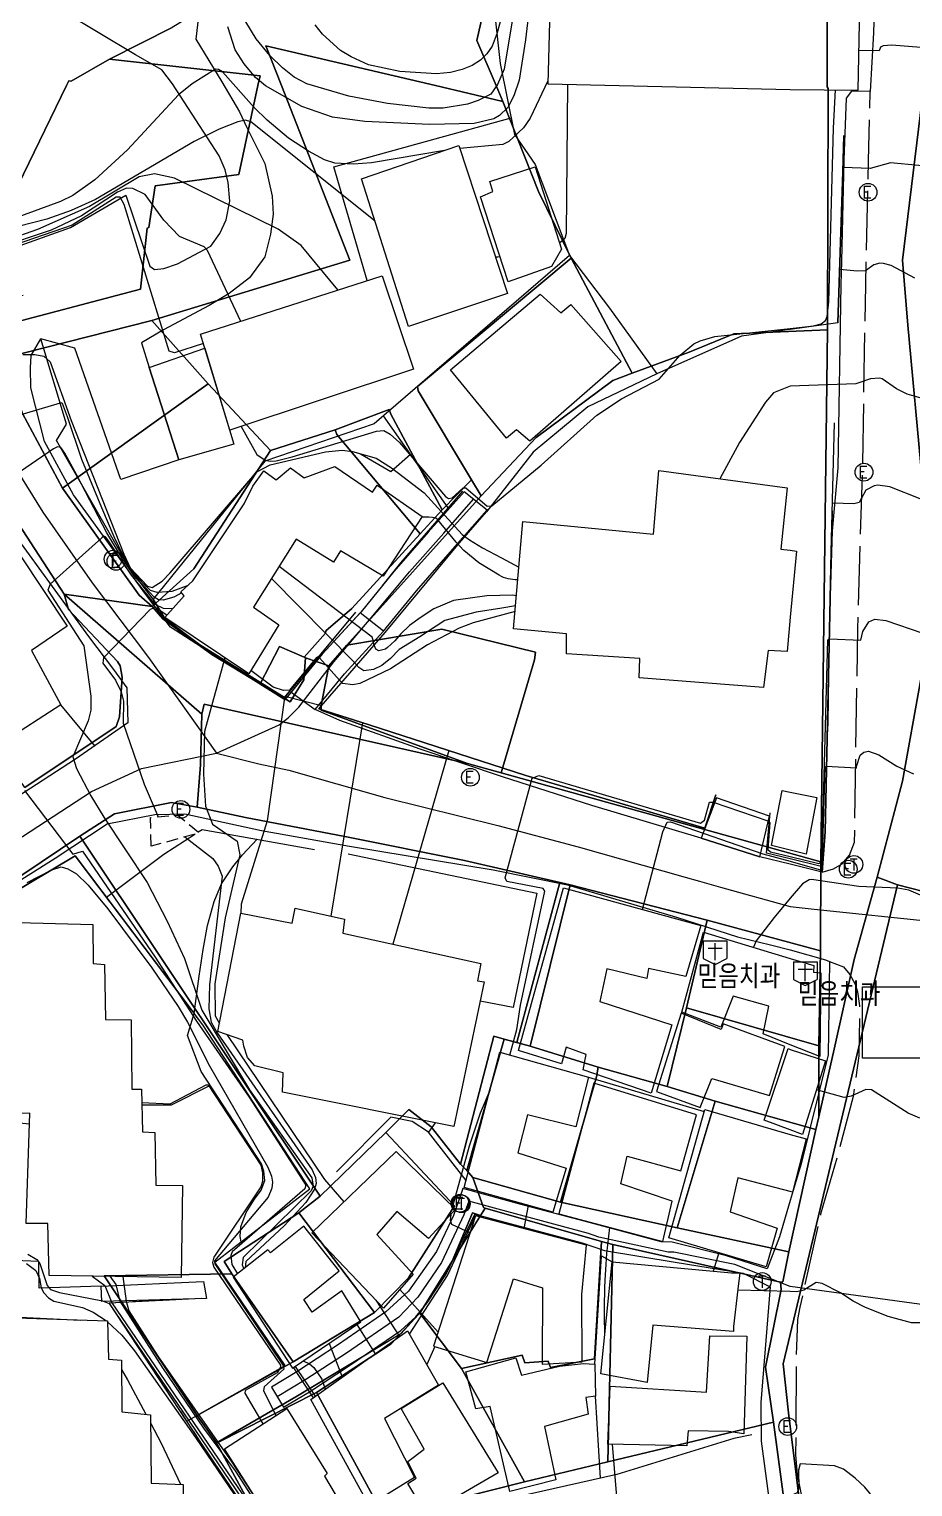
# Model space of a CAD drawing. Header units: feet. Extents: x 197796 to 199821, y 552499 to 555392.
# Drawn here: x 198610.8 to 198685.5, y 553787.4 to 553910.5 of the extents above; entities that cross this region are included whole.
import ezdxf

# ---------------------------------------------------------------- set-up
doc = ezdxf.new("R2010")
doc.units = ezdxf.units.FT
doc.header["$MEASUREMENT"] = 0
for name, pattern in [('ANYANG1', [11.5, 6, -1, 1, -1.5, 1, -1]), ('ANYANG11', [1.5, 1, -0.5]), ('ANYANG2', [6, 5, -1])]:
    doc.linetypes.add(name, pattern=pattern)
for name, color, linetype in [('AAA001', 7, 'CONTINUOUS'), ('AAA007', 7, 'ANYANG11'), ('AAA008', 7, 'CONTINUOUS'), ('AAB240', 7, 'CONTINUOUS'), ('AAC001', 7, 'CONTINUOUS'), ('AAC006', 7, 'ANYANG1'), ('AD002', 7, 'CONTINUOUS'), ('AD0022', 1, 'CONTINUOUS'), ('ADA085', 1, 'CONTINUOUS'), ('AE001', 1, 'ANYANG2'), ('AE130', 42, 'CONTINUOUS'), ('AE150', 7, 'CONTINUOUS'), ('AZ0202', 7, 'CONTINUOUS'), ('AZ0203', 7, 'CONTINUOUS'), ('AZ080', 1, 'CONTINUOUS'), ('AZ0801', 7, 'CONTINUOUS'), ('CAA001', 7, 'CONTINUOUS'), ('CAA002', 30, 'CONTINUOUS'), ('DD001', 3, 'CONTINUOUS'), ('wipco_지적', 20, 'CONTINUOUS'), ('ZC002', 7, 'CONTINUOUS')]:
    doc.layers.add(name, color=color, linetype=linetype)
doc.styles.add('GHS', font='ROMANS', dxfattribs={"bigfont": 'NGSW.shx'})
doc.styles.add('NGSW', font='ROMANS.shx', dxfattribs={"bigfont": 'NGSW.shx'})

# ---------------------------------------------------------------- blocks, each defined once
blk = doc.blocks.new('AAB240')
at = {"layer": 'AAB240'}
for points in [[(-1, 0.85), (1, 0.85)], [(-1, 0.85), (-1, -0.65)], [(-0.6, 0.23), (0.6, 0.23)], [(0, -0.78), (0, 0.65)], [(1, 0.85), (1, -0.65)], [(-1, -0.65), (0, -1.15), (1, -0.65)]]:
    blk.add_lwpolyline(points, dxfattribs=at)
blk = doc.blocks.new('AZ0202')
at = {"layer": 'AZ0202'}
blk.add_circle((0, 0), 0.75, dxfattribs=at)
at = {"layer": 'AZ0202', "style": 'GHS'}
blk.add_text('E', height=1, dxfattribs=at).set_placement((-0.5, -0.48))
blk = doc.blocks.new('AZ0203')
at = {"layer": 'AZ0203'}
blk.add_circle((0, 0), 0.75, dxfattribs=at)
at = {"layer": 'AZ0203', "style": 'GHS'}
blk.add_text('T', height=1, dxfattribs=at).set_placement((-0.36, -0.52))

msp = doc.modelspace()

# ---------------------------------------------------------------- linework, layer by layer
at = {"layer": 'AAA001', "color": 255, "flags": 128}
for points in [[(198642.87, 553885.41), (198638.9, 553897.9), (198647.11, 553900.71), (198651.23, 553888.19)], [(198651.28, 553889.2), (198648.93, 553896.37), (198649.98, 553896.81), (198649.74, 553897.66), (198653.57, 553898.9), (198655.78, 553891.96), (198654.93, 553890.49)], [(198625.31, 553884.76), (198640.64, 553889.7), (198643.28, 553881.82), (198627.78, 553876.66)], [(198653.98, 553888.15), (198655.72, 553886.56), (198656.56, 553887.28), (198660.82, 553882.45), (198653.11, 553875.73), (198651.98, 553876.7), (198651.14, 553875.99), (198646.4, 553881.75)], [(198623.46, 553874.15), (198620.96, 553881.94), (198625.66, 553883.59), (198628.1, 553875.47)], [(198622.27, 553860.83), (198623.93, 553862.66), (198623.63, 553863.01), (198624.66, 553863.94), (198628.98, 553870.45), (198629.72, 553871.93), (198630.64, 553873.22), (198631.7, 553872.45), (198632.91, 553873.49), (198634.06, 553872.62), (198636.65, 553873.59), (198639.83, 553871.41), (198640.21, 553872), (198644.03, 553869.36), (198640.72, 553864.32), (198637.12, 553866.48), (198636.52, 553865.52), (198633.38, 553867.46), (198629.76, 553861.7), (198631.91, 553860.22), (198629.38, 553856.09)], [(198608.62, 553850.3), (198602.44, 553859.53), (198605.5, 553862.01), (198603.2, 553865.73), (198608.01, 553869.14), (198614.03, 553860.11), (198611.03, 553858.05), (198613.51, 553853.45)], [(198652.15, 553824.27), (198655.94, 553838), (198667.56, 553834.83), (198666.29, 553830.51), (198663.13, 553831.18), (198662.98, 553830.35), (198659.61, 553831.16), (198659.01, 553828.4), (198665.11, 553826.44), (198663.37, 553820.67), (198657.61, 553822.62), (198657.88, 553823.94), (198656.18, 553824.55), (198655.79, 553823.15)], [(198646.69, 553817.84), (198632.23, 553820.75), (198632.29, 553822.39), (198629.89, 553822.98), (198629.26, 553823.67), (198628.96, 553824.63), (198628.87, 553825.15), (198626.77, 553825.87), (198628.71, 553835.86), (198633.05, 553835.03), (198633.28, 553836.28), (198637.46, 553835.36), (198637.32, 553834.17), (198648.98, 553831.61), (198648.69, 553830.16), (198649.25, 553830.06)], [(198612.52, 553805.27), (198612.4, 553809.66), (198610.57, 553809.64), (198610.89, 553818.96), (198608.22, 553818.95), (198608.18, 553823.76), (198606.53, 553823.72), (198606.71, 553835.17), (198616.19, 553834.92), (198616.22, 553831.61), (198617.19, 553831.53), (198617.27, 553826.89), (198619.45, 553826.84), (198619.49, 553821.01), (198620.32, 553820.99), (198620.4, 553817.39), (198621.43, 553817.33), (198621.51, 553812.88), (198623.77, 553812.87), (198623.66, 553805.1)], [(198667.5, 553819.45), (198668.49, 553821.89), (198673.34, 553820.46), (198674.65, 553824.59), (198669.43, 553826.53), (198669.26, 553826.04), (198665.88, 553827.41), (198663.8, 553820.79)], [(198655.06, 553810.61), (198647.56, 553812.68), (198650.58, 553824.11), (198658.07, 553822.02), (198657, 553817.81), (198652.91, 553818.82), (198652.11, 553815.62), (198656.17, 553814.32)], [(198664.35, 553808.13), (198665.12, 553811.54), (198660.79, 553812.99), (198661.34, 553815.33), (198665.87, 553814.1), (198667.19, 553818.84), (198658.52, 553821.51), (198655.55, 553810.46)], [(198644.56, 553808.39), (198641.89, 553810.66), (198640.19, 553808.71), (198643.25, 553805.36), (198640.74, 553802.51), (198634.7, 553808.85), (198641.81, 553815.74), (198646.84, 553810.86)], [(198649.49, 553797.9), (198651.72, 553804.99), (198654.19, 553804.22), (198654.14, 553797.78), (198657.54, 553797.97), (198657.49, 553803.66), (198657.91, 553807.82), (198648.53, 553810.29), (198644.98, 553799.29)], [(198638.85, 553801.36), (198637.24, 553803.97), (198634.72, 553802.16), (198634.01, 553803.23), (198637, 553805.65), (198634.01, 553809.43), (198631.22, 553807.18), (198630.98, 553807.44), (198628.06, 553805.11), (198633.06, 553797.42)], [(198659.11, 553796.96), (198660.05, 553806.42), (198670.15, 553805.49), (198670.86, 553805.49), (198670.67, 553804.11), (198670.3, 553800.96), (198670.31, 553800.52), (198663.5, 553801.07), (198663.03, 553796.22)], [(198642.79, 553800.6), (198645.39, 553796), (198640.85, 553793.19), (198643.37, 553788.2), (198639.55, 553785.83), (198634.61, 553794.8)], [(198671.19, 553791.9), (198669.88, 553792.08), (198666.47, 553792.13), (198666.37, 553790.87), (198659.71, 553791.01), (198659.89, 553795.92), (198668.04, 553795.4), (198668.32, 553800.17), (198671.45, 553800.13)], [(198647.71, 553797.13), (198651.93, 553798.3), (198652.4, 553796.85), (198655.62, 553797.59), (198657.65, 553797.82), (198658.61, 553797.77), (198658.65, 553795.08), (198657.84, 553794.96), (198658.04, 553793.56), (198654.35, 553792.5), (198655.32, 553787.99), (198651.43, 553787.03), (198649.76, 553794.19), (198648.54, 553794.01)], [(198650.44, 553788.6), (198644.39, 553785.07), (198642.8, 553787.69), (198643.52, 553788.15), (198642.8, 553789.55), (198644.18, 553790.59), (198642.24, 553794.02), (198645.77, 553796.2)], [(198632.59, 553794.03), (198636, 553788.55), (198635.76, 553788.3), (198636.68, 553786.8), (198631.65, 553783.77), (198627.32, 553790.63)]]:
    msp.add_lwpolyline(points, close=True, dxfattribs=at)
for points in [[(198675.11, 553860.87), (198674.84, 553857.97), (198673.24, 553858.05), (198672.85, 553854.93), (198662.35, 553855.75), (198662.39, 553857.37), (198656.21, 553857.78), (198656.2, 553859.46), (198651.73, 553859.87), (198652.51, 553868.95), (198663.56, 553867.88), (198664.01, 553873.25), (198674.83, 553871.8), (198674.3, 553866.62), (198675.11, 553866.52)], [(198675.11, 553866.52), (198675.63, 553866.45), (198675.11, 553860.87)], [(198675.1, 553841.18), (198673.52, 553841.57), (198674.42, 553846.21), (198675.11, 553846.07)], [(198675.11, 553846.07), (198677.34, 553845.62), (198676.46, 553840.85), (198675.1, 553841.18)], [(198675.1, 553817.56), (198672.91, 553818.38), (198674.93, 553824.42), (198675.1, 553824.36)], [(198675.1, 553824.36), (198678.08, 553823.39), (198676.15, 553817.16), (198675.1, 553817.56)], [(198675.1, 553812.35), (198670.68, 553813.52), (198670.03, 553810.64), (198674.01, 553809.25), (198673.07, 553806), (198664.85, 553808.43), (198667.88, 553819.28), (198675.1, 553817.18)], [(198675.1, 553817.18), (198676.45, 553816.79), (198675.29, 553812.3), (198675.1, 553812.35)], [(198608.01, 553801.75), (198617.45, 553801.42), (198617.52, 553798.18), (198618.61, 553798.1), (198618.64, 553793.74), (198621.08, 553793.5), (198621.13, 553787.72), (198623.83, 553787.62), (198623.88, 553784.18)]]:
    msp.add_lwpolyline(points, dxfattribs=at)
at = {"layer": 'AAA007', "color": 255, "flags": 128}
msp.add_lwpolyline([(198621.12, 553841.51), (198621.08, 553843.95), (198623.39, 553844.13), (198625.21, 553842.64)], close=True, dxfattribs=at)
at = {"layer": 'AAA008', "color": 255, "flags": 128}
for points in [[(198675.12, 553925.51), (198665.33, 553925.77), (198665.28, 553929.88), (198655.28, 553930.07), (198654.63, 553905.9), (198675.11, 553905.42)], [(198675.11, 553905.42), (198680.83, 553905.38), (198681.22, 553925.29), (198675.12, 553925.51)], [(198675.1, 553824.75), (198672.81, 553825.67), (198673.3, 553828.01), (198670.29, 553828.86), (198669.24, 553826.24), (198665.95, 553827.49), (198667.78, 553834.27), (198675.1, 553832.04)], [(198675.1, 553832.04), (198677.1, 553831.43), (198677.07, 553830.89), (198677.7, 553830.81), (198677.61, 553823.76), (198675.1, 553824.75)]]:
    msp.add_lwpolyline(points, dxfattribs=at)
at = {"layer": 'AAC001', "color": 255, "flags": 128}
for points in [[(198653.77, 553933.46), (198652.82, 553924.61), (198650.16, 553911.7), (198650.6, 553907.64), (198651.82, 553901.64), (198653.56, 553899.1), (198656.45, 553891.4), (198639.96, 553877.19), (198630.73, 553874.04), (198621.31, 553862.38), (198619.33, 553864.95), (198618.25, 553866.82), (198613.13, 553875.79), (198613.98, 553877.16), (198611.81, 553884.38)], [(198679.63, 553901.55), (198679.55, 553898.52), (198679.12, 553885.71), (198675.11, 553885.17)], [(198656.45, 553891.4), (198659.83, 553886.97), (198663.84, 553881.42), (198658.02, 553878.62), (198653.38, 553874.81), (198649.46, 553869.77)], [(198675.11, 553885.17), (198671, 553884.61), (198663.84, 553881.42)], [(198646.21, 553870.09), (198640.75, 553877.88)], [(198647.43, 553871.51), (198642.19, 553865.46), (198640.6, 553863.47)], [(198668.83, 553845.85), (198667.89, 553843.05), (198652.78, 553847.5), (198639.55, 553851.76), (198635.3, 553853.13), (198640.89, 553859.57), (198647.16, 553867.13), (198649.46, 553869.77)], [(198678.65, 553869.84), (198678.56, 553866.38), (198678.05, 553842.72), (198677.82, 553839.78), (198675.1, 553840.44)], [(198638.39, 553861.29), (198632.38, 553854.07), (198625.25, 553858.53), (198622.27, 553860.76), (198621.31, 553862.38)], [(198675.1, 553840.44), (198673.09, 553840.94), (198673.41, 553844.34)], [(198617.36, 553837.21), (198622.2, 553840.85), (198624.81, 553842.53)], [(198625.11, 553842.72), (198625.43, 553842.93), (198634.92, 553841.25)], [(198602.54, 553833.24), (198606.86, 553836.03), (198614.72, 553840.71), (198624.77, 553827.4)], [(198637.78, 553840.87), (198653.7, 553837.54), (198651.69, 553827.9), (198648.91, 553828.43)], [(198632.46, 553797.66), (198626.51, 553806.38), (198634.54, 553812.59), (198625.5, 553826.43), (198624.76, 553827.38)], [(198658.07, 553822.02), (198667.83, 553819.12)], [(198645.12, 553818.15), (198644.55, 553817.38), (198643.16, 553818.26), (198641.37, 553818.62), (198636.79, 553814.01)], [(198647.72, 553813.27), (198644.55, 553817.38)], [(198616.92, 553804.36), (198611.67, 553804.2), (198611.63, 553806.45), (198606.87, 553806.63), (198606.96, 553810.63)], [(198642.96, 553800.3), (198646.17, 553805.26), (198648.53, 553810.29)], [(198658.61, 553797.77), (198659.17, 553806.91), (198660.05, 553806.42)], [(198659.08, 553788.15), (198658.65, 553795.08)], [(198671.85, 553791.8), (198670.34, 553791.5), (198660.45, 553788.46), (198653.09, 553786.8), (198646.13, 553785.1), (198640.64, 553783.6), (198637.97, 553782.8), (198632.32, 553780.74)]]:
    msp.add_lwpolyline(points, dxfattribs=at)
at = {"layer": 'AAC006', "color": 255, "flags": 128}
msp.add_lwpolyline([(198588.09, 553766.01), (198592.12, 553753.2), (198596.34, 553738.53), (198619.48, 553746.25), (198626.09, 553741.61), (198637.78, 553736.37), (198637.73, 553744.93), (198636.42, 553756.23), (198632.78, 553780.07), (198625.28, 553791.24), (198617.58, 553802.96), (198625.37, 553803.35)], dxfattribs=at)
at = {"layer": 'AD002', "color": 255, "flags": 128}
for points in [[(198610.31, 553888.03), (198606.43, 553887.08), (198602.7, 553886.34), (198599.56, 553885.16), (198599.81, 553882.38), (198606.59, 553877.5), (198609.73, 553873.37), (198611.97, 553869.72), (198616.15, 553863.77), (198620.91, 553857.46), (198626.65, 553849.38)], [(198626.65, 553849.38), (198631.95, 553851.78), (198632.71, 553852.35), (198633.61, 553853.26), (198636.56, 553857.09), (198639.72, 553860.82), (198642.96, 553864.68), (198645.84, 553867.96), (198648.35, 553870.83)], [(198593.99, 553833.18), (198604.04, 553838.38), (198606.51, 553839.97), (198608.96, 553841.5), (198616.08, 553846.14), (198620.3, 553848.07), (198626.65, 553849.38), (198630.23, 553848.48), (198632.77, 553847.93), (198640.86, 553845.63), (198650.42, 553843.26), (198657.2, 553841.46), (198666.23, 553838.91), (198667.44, 553838.58), (198669.22, 553838.05), (198675.1, 553836.42)], [(198675.1, 553836.42), (198677.13, 553836.21), (198687.41, 553835.14)], [(198675.1, 553804.34), (198670.43, 553806.2), (198665.26, 553807.22), (198664.79, 553807.24), (198658.94, 553808.51), (198658.06, 553808.82), (198650.43, 553810.85), (198647.96, 553811.53), (198647.55, 553810.39), (198645.65, 553806.37), (198643.66, 553803.44), (198642.05, 553801.75), (198637.63, 553798.7), (198634.2, 553796.48), (198631.78, 553795.02)], [(198686.8, 553802.74), (198675.1, 553804.34)]]:
    msp.add_lwpolyline(points, dxfattribs=at)
at = {"layer": 'AD0022', "color": 255, "flags": 128}
for points in [[(198682.4, 553918.74), (198682.13, 553910.23), (198681.86, 553905.26), (198680.28, 553905.29), (198679.82, 553904.69), (198679.62, 553899.49), (198679.42, 553890.93), (198679.38, 553888.96), (198679.12, 553873.48), (198678.65, 553868.15), (198678.4, 553859.9), (198678.28, 553851.94), (198678.22, 553850.91), (198678.05, 553842.72), (198677.79, 553839.34), (198675.1, 553839.99)], [(198675.1, 553839.99), (198672.54, 553840.62), (198667.57, 553842.21), (198658.35, 553844.95), (198650.81, 553847.37), (198643.85, 553849.72), (198637.06, 553852.15), (198634.97, 553853.07), (198637.45, 553856.09), (198640.75, 553859.69), (198643.53, 553863.1), (198646.4, 553866.39), (198649.52, 553869.89), (198647.57, 553871.46), (198644.53, 553868.04), (198641.62, 553864.71), (198638.86, 553861.32), (198635.56, 553857.73), (198632.41, 553853.89), (198627.13, 553857.2), (198622.75, 553860.03), (198620.68, 553862.79), (198614.57, 553871.21), (198612.12, 553875.7), (198610.97, 553880.24), (198610.94, 553881.93), (198611, 553882.96), (198611.81, 553884.38)], [(198609.71, 553867.69), (198615.85, 553859.23), (198617.95, 553856.43), (198619.08, 553854.9), (198619.16, 553851.95), (198614.74, 553848.86), (198604.9, 553842.51)], [(198608.11, 553837.44), (198613.02, 553840.5), (198617.42, 553843.42), (198621.45, 553844.19), (198623.96, 553844.26), (198630.45, 553842.84), (198637.88, 553841.53), (198650, 553839.51), (198656.28, 553838.26), (198665.51, 553835.52), (198670.64, 553833.87), (198673.45, 553833.19), (198675.1, 553832.76)], [(198675.1, 553832.76), (198678.09, 553831.92), (198678.41, 553831.79), (198678.31, 553823.91), (198677.57, 553820.94), (198676.02, 553814.68), (198675.1, 553811.59)], [(198675.1, 553811.59), (198674.19, 553808.53), (198673.15, 553805.83), (198669.72, 553806.93), (198665.13, 553808.07), (198664.19, 553808.09), (198658.24, 553809.71), (198652.39, 553811.26), (198647.45, 553812.62), (198646.65, 553810.34), (198645.22, 553807.29), (198642.87, 553803.93), (198640.96, 553802.19), (198636.86, 553799.37), (198633.43, 553797.13), (198631.28, 553795.84), (198632.31, 553794.13), (198634.49, 553795.43), (198637.97, 553797.71), (198642.21, 553800.62), (198643.47, 553801.76), (198644.45, 553802.95), (198646.08, 553805.44), (198648.46, 553810.44), (198657.53, 553808.02), (198659.42, 553807.38), (198665.38, 553806.38), (198671.14, 553805.46), (198673.41, 553804.3), (198672.63, 553794.54), (198672.66, 553791.27), (198673.87, 553782.24)]]:
    msp.add_lwpolyline(points, dxfattribs=at)
at = {"layer": 'ADA085', "color": 255, "flags": 128}
for points in [[(198625.12, 553911.63), (198624.89, 553909.69), (198627.09, 553906.08), (198628.59, 553903.55), (198629.22, 553902.21), (198630.73, 553899.19), (198631.35, 553896.41), (198631.42, 553894.91), (198631.22, 553893.22), (198630.72, 553891.31), (198629.44, 553889.52), (198627.71, 553888.2), (198626.04, 553887.19), (198622.17, 553885.13), (198620.31, 553884.04), (198620.96, 553881.94), (198623.46, 553874.15), (198618.56, 553872.5), (198614.68, 553883.59), (198611.81, 553884.38)], [(198619, 553896.51), (198621.03, 553890.51), (198621.4, 553890.24), (198622.21, 553890.32), (198623.34, 553890.72), (198626.18, 553892.19), (198626.92, 553893.27), (198627.47, 553894.41), (198627.76, 553896), (198627.62, 553897.58), (198627.39, 553898.65), (198626.87, 553899.84), (198622.92, 553905.92), (198622.04, 553907.1), (198619.81, 553908.36), (198613.77, 553911.97)], [(198616.36, 553849.99), (198613.51, 553853.45)]]:
    msp.add_lwpolyline(points, dxfattribs=at)
at = {"layer": 'AE001', "color": 255, "flags": 128}
for points in [[(198677.79, 553839.34), (198678.77, 553839.61), (198679.49, 553840.04), (198680.1, 553840.75), (198680.53, 553841.87), (198680.55, 553842.75), (198680.8, 553859.85), (198681.22, 553873.43), (198681.48, 553888.93), (198681.52, 553890.88), (198681.72, 553899.42), (198681.86, 553905.26)], [(198678.41, 553831.79), (198679.6, 553831.32), (198680.15, 553830.69), (198680.58, 553829.86), (198680.78, 553829.23), (198680.96, 553828.05), (198680.91, 553823.82), (198680.42, 553820.38), (198679.22, 553815.83), (198677.67, 553810.44), (198675.92, 553802.59), (198675.73, 553801.55), (198675.62, 553799.26), (198675.56, 553790.12), (198675.7, 553788.45), (198677.31, 553779.94), (198677.61, 553778.19), (198677.59, 553771.72), (198678.04, 553764.37), (198678.89, 553751.97), (198678.79, 553749.92), (198678.72, 553746.17), (198678.06, 553728.55), (198678.05, 553725.24), (198677.98, 553720.31), (198677.94, 553716.79), (198677.83, 553705.7), (198677.7, 553700.6), (198677.43, 553700.08), (198677.06, 553699.72), (198676.53, 553699.43), (198675.72, 553699.28)]]:
    msp.add_lwpolyline(points, dxfattribs=at)
at = {"layer": 'AE130', "color": 255, "flags": 128}
msp.add_lwpolyline([(198681.21, 553823.63), (198681.21, 553829.63), (198694.15, 553829.63), (198694.15, 553823.63), (198681.21, 553823.63)], dxfattribs=at)
at = {"layer": 'AE150', "color": 255, "flags": 128}
for points in [[(198640.75, 553859.69), (198638.77, 553861.22), (198635.56, 553857.73), (198632.94, 553854.52), (198634.97, 553853.07), (198637.45, 553856.09)], [(198625.54, 553804.74), (198625.81, 553803.32), (198616.96, 553803.05), (198616.92, 553804.36)]]:
    msp.add_lwpolyline(points, close=True, dxfattribs=at)
msp.add_lwpolyline([(198667.57, 553842.21), (198672.54, 553840.62), (198673.36, 553844.07), (198668.87, 553845.61), (198667.57, 553842.21)], dxfattribs=at)
at = {"layer": 'AZ080', "color": 255, "flags": 128}
for points in [[(198551.97, 553897.79), (198557.81, 553896.87), (198565.82, 553895.67), (198572.73, 553893.84), (198581.29, 553891.46), (198591.03, 553889.98), (198601.59, 553890.03), (198609.27, 553891.98), (198614.32, 553893.78), (198619, 553896.51)], [(198635.3, 553853.13), (198640.89, 553859.57), (198647.16, 553867.13), (198649.46, 553869.77)], [(198621.31, 553862.38), (198622.27, 553860.76), (198625.25, 553858.53), (198632.38, 553854.07), (198635.25, 553857.53)], [(198635.3, 553853.13), (198639.55, 553851.76), (198652.78, 553847.5), (198667.89, 553843.05), (198668.83, 553845.85)], [(198624.15, 553792.96), (198632.46, 553797.66), (198626.51, 553806.38), (198634.54, 553812.59), (198625.5, 553826.43), (198614.72, 553840.71), (198606.86, 553836.03), (198602.54, 553833.24)], [(198588.09, 553766.01), (198592.12, 553753.2), (198596.34, 553738.53), (198619.48, 553746.25), (198626.09, 553741.61), (198637.78, 553736.37), (198637.73, 553744.93), (198636.42, 553756.23), (198632.78, 553780.07), (198625.28, 553791.24), (198617.58, 553802.96), (198625.37, 553803.35)]]:
    msp.add_lwpolyline(points, dxfattribs=at)
at = {"layer": 'AZ0801', "color": 255, "flags": 128}
for points in [[(198679.12, 553885.71), (198679.55, 553898.52), (198679.63, 553901.55)], [(198677.82, 553839.78), (198678.05, 553842.72), (198678.56, 553866.38), (198678.85, 553877.29)], [(198638.8, 553874.67), (198641.36, 553873.17), (198643.03, 553874.62)], [(198624.77, 553827.4), (198625.19, 553830.53), (198625.51, 553832.79), (198625.9, 553834.83), (198626.46, 553836.85), (198627.08, 553838.34), (198628.04, 553839.79), (198628.84, 553840.78), (198630.07, 553842.11)], [(198628.74, 553808.11), (198628.65, 553808.55), (198628.7, 553809.36), (198629.16, 553810.57), (198629.87, 553811.71), (198630.43, 553812.48), (198630.74, 553813.27), (198630.64, 553814.08), (198630.45, 553814.7), (198625.34, 553822.49), (198624.21, 553825.53), (198624.77, 553827.4)], [(198626.11, 553821.32), (198622.83, 553819.66), (198620.35, 553819.65)]]:
    msp.add_lwpolyline(points, dxfattribs=at)
at = {"layer": 'CAA001', "color": 255, "flags": 128}
for points, elevation in [([(198653.15, 553912.99), (198652.75, 553909.62), (198652.2, 553906.21), (198651.77, 553904.89), (198651.25, 553903.9), (198650.56, 553903.24), (198650.08, 553902.96), (198648.4, 553902.57), (198644.65, 553902.47), (198639.17, 553902.72), (198636.45, 553903.1), (198633.85, 553904), (198630.79, 553905.75), (198629.95, 553906.45), (198628.97, 553907.61), (198628.22, 553908.77), (198627.61, 553910.73)], 70), ([(198702.33, 553900.61), (198702.31, 553908.28), (198701.77, 553908.84), (198700.66, 553908.95), (198694.87, 553909.02), (198689.28, 553908.73), (198683.67, 553909.18), (198682.94, 553909.12), (198682.73, 553909.01), (198682.61, 553908.71), (198680.9, 553908.73)], 60), ([(198675.11, 553885.25), (198677.08, 553885.46), (198677.71, 553885.65), (198678.08, 553885.91), (198678.22, 553886.26), (198678.36, 553887.5), (198678.77, 553902.16), (198678.92, 553905.39)], 65), ([(198625.55, 553883.97), (198623.09, 553883.2), (198622.64, 553883.34), (198618.86, 553895.72), (198618.51, 553896.34), (198618.17, 553896.34), (198614.45, 553893.97), (198609.63, 553892.32), (198603.33, 553890.7), (198601.65, 553890.44), (198595.84, 553890.52), (198588.08, 553890.24), (198587.81, 553889.94), (198589.67, 553868.91)], 65), ([(198628.72, 553876.97), (198630.05, 553874.61), (198630.76, 553874.12), (198631.18, 553874.05), (198631.7, 553874.07), (198633.05, 553874.41), (198640.17, 553876.56), (198640.78, 553876.64), (198641.31, 553876.32), (198642.1, 553875.63), (198645.98, 553871.05), (198646.25, 553870.89), (198646.54, 553870.95), (198647.49, 553871.78), (198647.7, 553871.8), (198649.52, 553870.24), (198649.9, 553870.27), (198654.06, 553873.69), (198658.78, 553877.93), (198660.84, 553879.31), (198664.04, 553880.96), (198665.82, 553882.98), (198666.97, 553883.94), (198667.5, 553884.2), (198668.73, 553884.56), (198675.11, 553885.25)], 65), ([(198622.45, 553861.03), (198621.47, 553861.67), (198621.05, 553861.52), (198617.09, 553857.42), (198617.05, 553856.99), (198618.13, 553855.53), (198618.6, 553854.56), (198618.8, 553853.78), (198618.76, 553851.92), (198620.55, 553846.76), (198621.71, 553844)], 60), ([(198651.86, 553861.34), (198648.32, 553860.39), (198647.13, 553859.93), (198644.48, 553858.52), (198641.33, 553856.49), (198638.74, 553855.25), (198638.16, 553855.16), (198637.3, 553855.25), (198635.35, 553857.44), (198635.08, 553857.46), (198632.8, 553854.69), (198632.31, 553854.67), (198631.43, 553854.94), (198629.54, 553856.36)], 60), ([(198675.1, 553840.64), (198677.52, 553840.06), (198677.77, 553840.19), (198678.29, 553858.95), (198678.45, 553859.03), (198681.07, 553858.91), (198681.24, 553859.66), (198681.73, 553860.46), (198682.25, 553860.7), (198683.19, 553860.58), (198686.29, 553859.51)], 55), ([(198651.41, 553823.88), (198652.02, 553826.05), (198652.31, 553828.09), (198654.39, 553837.73), (198654.23, 553837.94), (198651.18, 553838.53), (198651.02, 553838.86), (198653.32, 553847.27), (198653.86, 553847.48), (198667.53, 553843.46), (198667.85, 553843.73), (198668.28, 553845.23), (198668.6, 553845.23), (198673.22, 553843.66), (198673.38, 553843.52), (198673.22, 553841.23), (198673.44, 553841.04), (198675.1, 553840.64)], 55), ([(198623.98, 553842.3), (198626.33, 553840.47), (198626.8, 553839.84), (198627.12, 553838.98), (198626.06, 553829.8), (198626, 553827.79), (198626.2, 553826.67), (198626.71, 553825.75), (198634.72, 553814.19), (198635.02, 553813.53), (198635.07, 553813.02), (198634.93, 553812.56), (198634.19, 553811.42), (198632.36, 553809.45), (198629.13, 553806.45), (198629.07, 553805.92)], 60), ([(198649.73, 553820.89), (198648.91, 553818.98), (198647.99, 553816.18), (198646.59, 553811.1)], 55), ([(198646.43, 553810.42), (198646.38, 553809.92), (198646.49, 553809.59), (198648.07, 553808.87)], 55), ([(198618.74, 553805.18), (198619.03, 553803.1), (198619.23, 553802.27), (198621.68, 553798.45), (198627.94, 553789.48), (198630.43, 553785.7)], 65), ([(198607.2, 553801.88), (198615.12, 553801.5)], 70), ([(198645.09, 553799.26), (198644.4, 553797.75)], 55), ([(198633.97, 553798.04), (198634.5, 553797.79), (198634.86, 553797.48), (198635.53, 553796.5), (198635.83, 553795.67)], 60), ([(198618.62, 553797.31), (198619.12, 553796.44), (198620.67, 553793.54)], 70), ([(198621.09, 553792.76), (198621.97, 553791.11), (198623.6, 553787.63)], 70), ([(198686.09, 553781.26), (198684.92, 553782.41), (198682.97, 553785.48), (198681.39, 553787.37), (198680.6, 553788.14), (198679.61, 553788.9), (198678.83, 553789.17), (198675.95, 553789.35), (198675.79, 553788.82), (198675.83, 553787.29), (198675.68, 553786.91), (198675.19, 553786.68), (198675.1, 553786.66)], 50)]:
    msp.add_lwpolyline(points, dxfattribs=dict(at, elevation=elevation))
at = {"layer": 'CAA002', "color": 255, "flags": 128}
for points, elevation in [([(198654.94, 553931.32), (198650.94, 553907.14), (198650.39, 553905.85), (198649.82, 553905.03), (198648.75, 553904.51), (198647.85, 553904.2), (198645.8, 553903.85), (198644.57, 553903.85), (198641.09, 553904.26), (198637.81, 553904.87), (198634.29, 553905.92), (198633.22, 553906.47), (198632.22, 553907.25), (198631.16, 553908.29), (198630, 553909.72), (198629.12, 553911.16)], 71), ([(198650.93, 553912.42), (198650.35, 553910.22), (198649.92, 553909.09), (198649.49, 553908.44), (198648.95, 553907.92), (198648.24, 553907.47), (198647.39, 553907.12), (198646.4, 553906.88), (198645.22, 553906.76), (198642.13, 553906.95), (198639.48, 553907.51), (198638.02, 553908.18), (198637.12, 553908.73), (198635.59, 553910.11), (198634.98, 553910.89)], 72), ([(198645.9, 553900.29), (198639.73, 553899.25), (198638.21, 553899.13), (198636.64, 553899.21), (198635.77, 553899.48), (198634.41, 553900.21), (198632.74, 553901.31), (198630.94, 553902.83), (198629.84, 553903.91), (198627.14, 553906.93), (198626.83, 553907.13), (198626.57, 553907.14), (198624.58, 553905.9), (198623.45, 553904.99), (198619.13, 553900.33), (198616.38, 553897.81), (198614.51, 553896.48), (198613.47, 553895.98), (198609.56, 553894.53)], 69), ([(198654.64, 553906.15), (198653.14, 553903.01), (198652.57, 553902.2), (198651.34, 553901.04), (198650.83, 553900.8), (198647.2, 553900.45)], 69), ([(198656.29, 553905.86), (198656.17, 553893.28), (198656.06, 553892.86), (198655.62, 553892.45)], 68), ([(198640.05, 553894.3), (198629.55, 553902.69), (198629.1, 553902.85), (198628.46, 553902.71), (198626.87, 553902.07), (198624.76, 553901.03), (198616.42, 553896.13), (198614.36, 553895.21), (198612.31, 553894.48), (198606.35, 553892.97)], 68), ([(198636.9, 553888.5), (198633.79, 553892.25), (198631.86, 553893.63), (198623.09, 553897.93), (198621.4, 553898.3), (198620.13, 553898.06), (198615.93, 553895.55), (198611.52, 553893.6), (198608.96, 553892.7)], 67), ([(198628.71, 553885.85), (198625.88, 553891.84), (198625.6, 553892.15), (198623.51, 553893.01), (198622.21, 553894.4), (198620.61, 553896.55), (198619.58, 553897.07), (198619.06, 553897.1), (198618.3, 553896.76), (198615.24, 553894.76), (198612.67, 553893.54), (198608.13, 553892.04)], 66), ([(198650.6, 553891.29), (198650.4, 553891.26), (198650.22, 553891.27)], 68), ([(198610.28, 553883.06), (198611.31, 553883.06), (198612.06, 553882.91), (198612.61, 553882.43), (198614.38, 553877.47), (198618.83, 553866.18), (198619.36, 553865.04), (198620.82, 553863.49), (198621.2, 553863.36), (198622.07, 553863.9), (198622.73, 553864.61), (198630.06, 553873.15), (198631.17, 553873.74), (198635.86, 553874.82), (198637.25, 553874.96), (198638.13, 553874.86), (198640.12, 553874.3), (198641.43, 553873.49), (198644.19, 553871.36), (198647.4, 553867.84), (198648.02, 553867.39), (198649.1, 553866.72), (198650.72, 553865.88), (198652.18, 553865.1)], 64), ([(198675.11, 553880.38), (198673.69, 553879.81), (198673.01, 553879.01), (198670.81, 553875.63), (198669.15, 553872.56)], 57), ([(198651.97, 553862.66), (198651.67, 553862.71), (198649.47, 553862.66), (198646.67, 553862.28), (198645.01, 553861.57), (198643.84, 553860.81), (198642.95, 553860.17), (198642.21, 553859.45), (198641.7, 553858.87), (198641.1, 553858.29), (198640.93, 553858.15), (198640.36, 553858.02), (198640.1, 553858.17), (198639.93, 553858.58), (198639.87, 553858.92), (198639.79, 553859.17), (198631.93, 553865.15)], 62), ([(198651.9, 553861.82), (198650.75, 553861.62), (198648.58, 553861.3), (198645.92, 553860.58), (198643.81, 553859.19), (198642.07, 553858.12), (198641.34, 553857.37), (198640.6, 553856.79), (198639.92, 553856.44), (198639.08, 553856.34), (198638.68, 553856.62), (198638.25, 553857.1), (198631.29, 553864.14)], 61), ([(198627.35, 553857.44), (198625.63, 553851.2), (198625.54, 553847.61), (198625.72, 553844.9), (198626.31, 553843.37), (198628.4, 553841.95), (198628.61, 553840.8), (198627.37, 553835.48), (198626.51, 553829.9), (198626.54, 553827.19), (198626.9, 553826.54)], 59), ([(198635.51, 553853.37), (198632.52, 553854.13), (198632.39, 553854.06), (198630.94, 553843.66), (198628.73, 553836.63), (198628.71, 553835.86)], 58), ([(198638.99, 553851.94), (198636.29, 553835.62)], 57), ([(198646.26, 553849.6), (198641.55, 553833.24)], 56), ([(198675.1, 553840.25), (198677.73, 553839.5), (198677.77, 553839.53), (198677.8, 553839.78), (198678.06, 553848.22), (198678.15, 553848.29), (198680.69, 553848.14), (198680.7, 553848.25), (198681.02, 553849.22), (198681.31, 553849.46), (198681.7, 553849.54), (198682.58, 553849.24), (198684.1, 553848.29), (198685.51, 553847.62)], 54), ([(198662.63, 553836.17), (198664.35, 553842.72), (198664.71, 553843.55), (198664.99, 553843.58), (198672.79, 553840.87), (198675.1, 553840.25)], 54), ([(198610.66, 553838.46), (198612.73, 553839.53), (198613.54, 553839.77), (198614.1, 553839.61), (198614.82, 553839.18), (198615.82, 553838.23), (198617.48, 553836.24), (198621.19, 553831.25), (198623.42, 553827.99), (198624.2, 553826.66), (198626.05, 553822.96), (198630.99, 553814.4), (198631.29, 553813.66), (198631.39, 553813.13), (198631.31, 553812.63), (198631.02, 553811.89), (198626.48, 553806.49), (198626.52, 553806.24), (198632.28, 553797.65), (198632.32, 553797.36), (198630.68, 553795.85), (198630.62, 553795.55), (198631.65, 553793.43)], 63), ([(198696.96, 553833.11), (198694.16, 553833.08), (198692.9, 553833.34), (198688.66, 553835.66), (198686.69, 553837.14), (198685.13, 553837.8), (198684.2, 553837.98), (198680.89, 553838.12), (198676.91, 553838.7), (198676.69, 553838.67), (198676.13, 553838.33), (198675.1, 553837.12)], 53), ([(198675.1, 553837.12), (198673.74, 553835.51), (198672.22, 553833.53), (198672.01, 553832.98)], 53), ([(198627.53, 553825.61), (198635.78, 553813.36), (198637.41, 553811.48)], 59), ([(198620.35, 553819.86), (198622.73, 553819.76), (198625.78, 553821.37), (198625.93, 553821.35), (198630.39, 553814.58), (198630.54, 553813.94), (198630.54, 553813.21), (198630.39, 553812.75), (198626.43, 553806.81), (198626.3, 553806.35), (198626.43, 553805.96), (198632.05, 553797.7), (198632.05, 553797.51), (198631.78, 553797.05), (198629.08, 553795.55), (198629.03, 553795.32), (198630.56, 553792.72)], 64), ([(198686.04, 553818.56), (198685.06, 553818.97), (198681.98, 553820.94), (198681.48, 553820.96), (198680.25, 553820.42), (198679.65, 553820.3), (198677.32, 553820.93)], 52), ([(198609.73, 553818.18), (198610.86, 553818.06)], 67), ([(198652.98, 553811.18), (198652.61, 553809.22)], 54), ([(198610.7, 553807.05), (198611.47, 553806.61), (198611.74, 553806.28), (198612.36, 553804.42), (198612.63, 553804.08), (198613.38, 553803.83), (198617.02, 553803.12), (198617.59, 553802.9), (198630.68, 553783.65)], 68), ([(198669.07, 553807.18), (198668.59, 553805.63)], 52), ([(198610.6, 553806.26), (198611.4, 553805.69), (198611.7, 553805.01), (198611.84, 553804.23), (198612.06, 553803.81), (198612.47, 553803.38), (198612.92, 553803.09), (198615.33, 553802.57), (198616.24, 553802.16), (198617.35, 553801.42)], 69), ([(198616.16, 553805.21), (198617.22, 553804.41), (198617.82, 553802.96), (198630.46, 553784.44)], 67), ([(198617.63, 553805.19), (198618.14, 553804.49), (198618.48, 553803.1), (198622.08, 553797.47), (198625.54, 553792.36), (198628.21, 553788.76), (198631.12, 553784.25), (198633.07, 553780.5), (198635.14, 553770.68), (198638.11, 553752.22), (198638.64, 553748.01), (198638.85, 553743.95), (198638.83, 553740.95), (198638.25, 553737.9), (198638.03, 553737.26), (198637.64, 553736.76), (198636.85, 553736.22), (198635.37, 553735.97), (198630.45, 553736.14), (198627.06, 553735.74)], 66), ([(198642.13, 553804.08), (198645.36, 553800.47)], 56), ([(198686.43, 553801.26), (198685.34, 553801.26), (198683.38, 553801.79), (198681.46, 553802.57), (198680.42, 553803.08), (198679.34, 553803.81), (198677.79, 553804.58), (198677.28, 553804.66), (198676.25, 553804.02), (198675.66, 553803.89), (198675.1, 553803.9)], 51), ([(198640.11, 553803.17), (198642.09, 553800.1)], 57), ([(198675.1, 553803.9), (198670.66, 553804.02)], 51), ([(198617.45, 553801.35), (198618.66, 553800.22), (198619.73, 553798.91), (198624.86, 553791.58), (198630.02, 553784.01), (198631.15, 553782.04), (198631.84, 553780.49), (198632.6, 553777.76), (198633.42, 553773.99), (198634.08, 553770.04), (198637.07, 553746), (198637.26, 553739.85), (198637.04, 553738.46), (198636.77, 553737.61), (198636.48, 553737.34), (198636.22, 553737.27), (198635.86, 553737.3), (198627.53, 553740.22), (198626.13, 553740.51), (198625.05, 553740.5), (198623.76, 553740.22), (198617.79, 553738.26), (198612.93, 553736.85)], 69), ([(198638.51, 553801.13), (198640.04, 553798.65)], 58), ([(198636.16, 553799.53), (198637.27, 553796.69)], 59), ([(198633.14, 553797.47), (198634.81, 553794.94)], 62), ([(198633.28, 553797.57), (198634.98, 553795.06)], 61), ([(198660.06, 553791), (198660.41, 553786.9), (198660.81, 553784.33), (198661.02, 553781.16), (198661.53, 553771.77), (198661.84, 553761.77)], 53)]:
    msp.add_lwpolyline(points, dxfattribs=dict(at, elevation=elevation))
at = {"layer": 'CAA002', "color": 255}
for points, elevation in [([(198702.07, 553892.33), (198701.94, 553896.02), (198701.98, 553898.25), (198701.55, 553898.51), (198697.1, 553898.34), (198691.9, 553898.59), (198689.17, 553898.45), (198688.04, 553898.51), (198685.96, 553899.01), (198683.58, 553899.24), (198681.86, 553898.76), (198679.56, 553898.83)], 59), ([(198685.63, 553889.51), (198683.62, 553890.57), (198682.98, 553890.74), (198682.68, 553890.77), (198682.15, 553890.61), (198681.46, 553890.13), (198680.78, 553890.08), (198679.27, 553890.23)], 58), ([(198687.14, 553879.07), (198684.99, 553879.7), (198684.09, 553880.16), (198682.87, 553881), (198682.64, 553881.05), (198681.87, 553881), (198680.64, 553880.58), (198675.11, 553880.38)], 57), ([(198624.17, 553863.5), (198622.87, 553863.04), (198621.63, 553862.96), (198621.08, 553863.13), (198620.47, 553863.67), (198619.86, 553864.35), (198619.46, 553864.83), (198619.27, 553865.1), (198618.76, 553866.08), (198618.01, 553867.64), (198616.95, 553870.11), (198615.28, 553874.19), (198614.07, 553877.79), (198613.65, 553878.91), (198613.52, 553878.97), (198613.45, 553878.95), (198609.84, 553877.87), (198607.16, 553876.72), (198604.82, 553875.45), (198602.17, 553873.85), (198591.72, 553866.37)], 63), ([(198623.72, 553862.91), (198623.03, 553862.56), (198622.14, 553862.3), (198621.74, 553862.34), (198621.38, 553862.54), (198620.65, 553863.33), (198619.83, 553864.17), (198618.72, 553865.8), (198617.39, 553868), (198614.86, 553872.85), (198613.83, 553874.72), (198613.51, 553875.19), (198613.23, 553875.24), (198612.89, 553875.07), (198607.72, 553871.56)], 62), ([(198686.09, 553870.87), (198683.51, 553871.88), (198682.51, 553872), (198682.19, 553871.95), (198681.5, 553871.59), (198680.92, 553870.56), (198680.47, 553870.44), (198678.67, 553870.49)], 56), ([(198622.95, 553861.58), (198622.18, 553861.59), (198621.47, 553861.94), (198619.48, 553864.42), (198617.47, 553867.4), (198617.28, 553867.66), (198617.13, 553867.7), (198616.95, 553867.57), (198612.59, 553863.65), (198612.39, 553863.14), (198615.43, 553858.45), (198616.03, 553854.2), (198616.04, 553853), (198615.8, 553852.1), (198614.5, 553849.06), (198614.81, 553848.09), (198616.04, 553845.76), (198617.13, 553843.98), (198620.8, 553838.46), (198622.47, 553835.19), (198623.94, 553832.03), (198625.42, 553827.66), (198629.44, 553820.93), (198634.69, 553813.5), (198634.8, 553812.81), (198634.63, 553812.41), (198628.89, 553806.77), (198628.82, 553806.17), (198628.95, 553805.82)], 61), ([(198610.43, 553846.22), (198614.5, 553840.86), (198615.32, 553841.1), (198621.46, 553832.14), (198624.97, 553826.73), (198629.41, 553820.33), (198634.18, 553812.88), (198634.12, 553812.57), (198627.98, 553807.26), (198627.85, 553806.95), (198627.94, 553806.2), (198628.42, 553805.39)], 62)]:
    msp.add_lwpolyline(points, dxfattribs=dict(at, elevation=elevation))
at = {"layer": 'CAA002', "color": 255, "elevation": 63}
msp.add_lwpolyline([(198652.09, 553864.03, -0.15), (198650.53, 553864.41), (198648.8, 553865.44), (198647.54, 553866.5), (198646.89, 553867.2), (198645.34, 553869.09), (198645.18, 553869.22), (198644.89, 553869.29), (198644.57, 553869.32), (198644, 553869.32)], format="xyb", dxfattribs=at)
at = {"layer": 'CAA002', "color": 255, "elevation": 53, "flags": 128}
msp.add_lwpolyline([(198659.84, 553809.32), (198659.58, 553807.13), (198659.52, 553806.21), (198659.45, 553804.83, 0.02), (198659.43, 553800.19)], format="xyb", dxfattribs=at)
at = {"layer": 'DD001', "color": 255, "flags": 128}
msp.add_lwpolyline([(198639.36, 553889.29), (198636.55, 553898.91), (198651.53, 553903.05)], dxfattribs=at)
at = {"layer": 'wipco_지적', "color": 20}
for points in [[(198686.13, 553855.62), (198684.58, 553847.01), (198682.44, 553838.91), (198680.51, 553831.96), (198678.8, 553824.37), (198677.51, 553818.67), (198677.52, 553824.67), (198677.52, 553824.67), (198677.66, 553832.67), (198677.69, 553840.21), (198678.25, 553885.12), (198678.32, 553905.53), (198678.21, 553905.67), (198678.25, 553933.48), (198680.92, 553945.27), (198689.75, 553973.36)], [(198653.89, 553932.76), (198648.64, 553909.58), (198650.26, 553905.76), (198650.83, 553904.42), (198645.13, 553905.76), (198630.81, 553909.11), (198632.13, 553905.76), (198637.91, 553891.02), (198621.19, 553885.91), (198608.65, 553882.73), (198608.14, 553885.39), (198620.22, 553888.57), (198620.78, 553893.72), (198620.93, 553893.78), (198621.47, 553897.29), (198628.52, 553898.25), (198630.15, 553905.76), (198630.33, 553906.58), (198617.62, 553907.99), (198622.91, 553910.68)], [(198686.39, 553905.76), (198684.59, 553891.03), (198685.04, 553885.54), (198686.25, 553872.45)], [(198686.25, 553872.45), (198685.04, 553885.54), (198684.59, 553891.03), (198686.39, 553905.76)], [(198610.47, 553846.49), (198618.17, 553851.63), (198618.46, 553852.45), (198618.67, 553855.8), (198618.51, 553856.74), (198618.28, 553857.11), (198614.16, 553861.52), (198613.79, 553862.81), (198625.42, 553852.68), (198625.3, 553848.39), (198625.01, 553844.81), (198622.84, 553845.22), (198618.02, 553844.26), (198615.11, 553842.37), (198601.94, 553833.53)], [(198689.65, 553836.84), (198684.15, 553838.25), (198682.44, 553838.91), (198684.58, 553847.01), (198686.13, 553855.62)], [(198601.94, 553833.53), (198615.11, 553842.37), (198635.4, 553811.96), (198633.61, 553810.55), (198627.3, 553806.43), (198627.93, 553805.41), (198617.15, 553805.23), (198625.02, 553793.44), (198626.66, 553791.12), (198631.32, 553782.55), (198632.9, 553782.98), (198632.9, 553782.98), (198635.1, 553767.5), (198636.78, 553755.87), (198637.21, 553753.09), (198637.52, 553751.06), (198620.74, 553755.43), (198610.64, 553777.78)], [(198676.44, 553772.28), (198673.68, 553792.88), (198673.02, 553797.51), (198674.33, 553804.08), (198674.27, 553804.69), (198674.49, 553804.72), (198674.98, 553807.27), (198677.27, 553817.6), (198677.51, 553818.67), (198678.8, 553824.37), (198680.51, 553831.96), (198682.44, 553838.91), (198684.15, 553838.25), (198684.15, 553838.25), (198674.5, 553797.8), (198674.95, 553793.66), (198677.6, 553772.37)], [(198688.92, 553705.76), (198685.16, 553705.76), (198683.02, 553727.63), (198684.84, 553738.83), (198684.74, 553744.57), (198681.14, 553755.05), (198677.6, 553772.37), (198674.95, 553793.66), (198674.5, 553797.8), (198684.15, 553838.25), (198689.65, 553836.84)]]:
    msp.add_lwpolyline(points, dxfattribs=at)
for points in [[(198638.19, 553933.16), (198638.1, 553933), (198638.05, 553932.53), (198633.26, 553916.97), (198622.91, 553910.68), (198617.62, 553907.99), (198614.38, 553906.13), (198614.19, 553906.16), (198613.99, 553905.76), (198608.05, 553893.59), (198607.16, 553890.96), (198606.94, 553890.15), (198607, 553889.78), (198602.27, 553889.92), (198588.48, 553905.76), (198585.75, 553907.51), (198579.06, 553905.76), (198574.84, 553904.65), (198574.84, 553905.76), (198574.73, 553930.12), (198622.15, 553946.9), (198623.5, 553947.03), (198628.37, 553944.74), (198638.19, 553933.16)], [(198653.89, 553932.76), (198653.93, 553932.76), (198678.25, 553933.48), (198678.21, 553905.67), (198678.32, 553905.53), (198678.25, 553885.12), (198670.34, 553884.8), (198666.58, 553883.26), (198661.76, 553881.47), (198656.61, 553891.18), (198653.83, 553896.83), (198650.83, 553904.42), (198650.26, 553905.76), (198648.64, 553909.58), (198653.89, 553932.76)], [(198656.61, 553891.18), (198643.62, 553880.36), (198643.67, 553879.97), (198648.18, 553872.47), (198645.72, 553869.93), (198641.37, 553878.01), (198641.23, 553878.39), (198636.66, 553876.7), (198631.2, 553874.94), (198625.94, 553880.57), (198621.19, 553885.91), (198637.91, 553891.02), (198632.13, 553905.76), (198630.81, 553909.11), (198645.13, 553905.76), (198650.83, 553904.42), (198653.83, 553896.83), (198656.61, 553891.18)], [(198607, 553889.78), (198606.94, 553890.15), (198607.16, 553890.96), (198608.05, 553893.59), (198613.99, 553905.76), (198614.19, 553906.16), (198614.38, 553906.13), (198617.62, 553907.99), (198630.33, 553906.58), (198630.15, 553905.76), (198628.52, 553898.25), (198621.47, 553897.29), (198620.93, 553893.78), (198620.78, 553893.72), (198620.22, 553888.57), (198608.14, 553885.39), (198608, 553885.38), (198607, 553889.78)], [(198661.76, 553881.47), (198660.11, 553880.85), (198653.65, 553876.04), (198648.99, 553871.1), (198648.18, 553872.47), (198643.67, 553879.97), (198643.62, 553880.36), (198656.61, 553891.18), (198661.76, 553881.47)], [(198602.27, 553889.92), (198607, 553889.78), (198608, 553885.38), (198608.14, 553885.39), (198608.65, 553882.73), (198610.26, 553878.08), (198613.65, 553871.75), (198620.11, 553862.73), (198621.21, 553861.76), (198613.79, 553862.81), (198609.57, 553869.32), (198607.77, 553872.3), (198605.49, 553877.67), (198604.69, 553879.59), (198602.27, 553889.92)], [(198608.65, 553882.73), (198621.19, 553885.91), (198625.94, 553880.57), (198613.65, 553871.75), (198610.26, 553878.08), (198608.65, 553882.73)], [(198661.76, 553881.47), (198666.58, 553883.26), (198670.34, 553884.8), (198678.25, 553885.12), (198677.69, 553840.21), (198650.7, 553847.73), (198653.51, 553857.27), (198653.58, 553857.9), (198645.67, 553859.84), (198637.65, 553858.51), (198648.99, 553871.1), (198653.65, 553876.04), (198660.11, 553880.85), (198661.76, 553881.47)], [(198625.94, 553880.57), (198631.2, 553874.94), (198624.72, 553864.94), (198621.21, 553861.76), (198620.11, 553862.73), (198613.65, 553871.75), (198625.94, 553880.57)], [(198636.66, 553876.7), (198641.23, 553878.39), (198641.37, 553878.01), (198645.72, 553869.93), (198643.86, 553867.89), (198636.81, 553876.28), (198636.66, 553876.7)], [(198605.68, 553877.23), (198607.77, 553872.3), (198609.57, 553869.32), (198613.79, 553862.81), (198614.16, 553861.52), (198618.28, 553857.11), (198618.51, 553856.74), (198618.67, 553855.8), (198618.46, 553852.45), (198618.17, 553851.63), (198610.47, 553846.49), (198590.73, 553875.17), (198598.1, 553876.19), (198605.68, 553877.23)], [(198631.2, 553874.94), (198636.66, 553876.7), (198636.81, 553876.28), (198643.86, 553867.89), (198638.07, 553861.61), (198635.88, 553859.7), (198635.86, 553859.52), (198634.06, 553857.49), (198631.98, 553858.4), (198630.33, 553855.24), (198626.26, 553857.72), (198622.12, 553860.71), (198621.21, 553861.76), (198624.72, 553864.94), (198631.2, 553874.94)], [(198648.18, 553872.47), (198648.99, 553871.1), (198637.65, 553858.51), (198636.13, 553856.75), (198634.15, 553857.44), (198634.06, 553857.49), (198635.86, 553859.52), (198635.88, 553859.7), (198638.07, 553861.61), (198643.86, 553867.89), (198645.72, 553869.93), (198648.18, 553872.47)], [(198621.21, 553861.76), (198622.12, 553860.71), (198626.26, 553857.72), (198630.33, 553855.24), (198632.86, 553853.7), (198634.01, 553855.57), (198634.15, 553857.44), (198636.13, 553856.75), (198635.48, 553853.4), (198635.49, 553853.01), (198647.84, 553848.5), (198625.6, 553853.51), (198625.42, 553852.68), (198613.79, 553862.81), (198621.21, 553861.76)], [(198637.65, 553858.51), (198645.67, 553859.84), (198653.58, 553857.9), (198653.51, 553857.27), (198650.7, 553847.73), (198647.84, 553848.5), (198635.49, 553853.01), (198635.48, 553853.4), (198636.13, 553856.75), (198637.65, 553858.51)], [(198634.15, 553857.44), (198634.01, 553855.57), (198632.86, 553853.7), (198630.33, 553855.24), (198631.98, 553858.4), (198634.06, 553857.49), (198634.15, 553857.44)], [(198625.42, 553852.68), (198625.6, 553853.51), (198647.84, 553848.5), (198650.7, 553847.73), (198677.69, 553840.21), (198677.66, 553832.67), (198668.1, 553835.26), (198656.51, 553838.26), (198647.59, 553840.3), (198637.48, 553842.35), (198629.1, 553843.95), (198625.01, 553844.81), (198625.3, 553848.39), (198625.42, 553852.68)], [(198652.02, 553824.93), (198650.94, 553825.23), (198650.06, 553825.47), (198647.26, 553814.65), (198644.79, 553817.82), (198642.9, 553819.29), (198640.96, 553817.34), (198635.4, 553811.96), (198615.11, 553842.37), (198618.02, 553844.26), (198622.84, 553845.22), (198625.01, 553844.81), (198629.1, 553843.95), (198637.48, 553842.35), (198647.59, 553840.3), (198656.51, 553838.26), (198655.64, 553838.46), (198652.02, 553824.93)], [(198653.15, 553824.62), (198652.02, 553824.93), (198655.64, 553838.46), (198656.51, 553838.26), (198653.15, 553824.62)], [(198668.1, 553835.26), (198666.34, 553827.86), (198664.72, 553821.23), (198658.88, 553822.87), (198653.15, 553824.62), (198656.51, 553838.26), (198668.1, 553835.26)], [(198677.66, 553832.67), (198677.52, 553824.67), (198666.34, 553827.86), (198668.1, 553835.26), (198677.66, 553832.67)], [(198677.52, 553824.67), (198677.51, 553818.67), (198677.27, 553817.6), (198668.77, 553819.99), (198664.72, 553821.23), (198666.34, 553827.86), (198677.52, 553824.67)], [(198647.78, 553814.13), (198647.26, 553814.65), (198650.06, 553825.47), (198650.94, 553825.23), (198647.78, 553814.13)], [(198653.15, 553824.62), (198658.88, 553822.87), (198658.74, 553822.05), (198655.71, 553811.44), (198648.3, 553813.55), (198647.78, 553814.13), (198650.94, 553825.23), (198653.15, 553824.62)], [(198658.88, 553822.87), (198664.72, 553821.23), (198668.77, 553819.99), (198665.55, 553809.29), (198655.71, 553811.44), (198658.74, 553822.05), (198658.88, 553822.87)], [(198642.21, 553800.34), (198633.36, 553795.01), (198626.66, 553791.12), (198625.02, 553793.44), (198633.13, 553797.97), (198639.99, 553802.13), (198642.86, 553805.05), (198646.74, 553811.14), (198640.96, 553817.34), (198642.9, 553819.29), (198644.79, 553817.82), (198647.26, 553814.65), (198647.78, 553814.13), (198648.3, 553813.55), (198649.2, 553810.99), (198649.33, 553810.95), (198648.95, 553810.33), (198648.26, 553810.54), (198646.54, 553806.46), (198643.83, 553802.09), (198643.67, 553801.93), (198642.21, 553800.34)], [(198668.77, 553819.99), (198677.27, 553817.6), (198674.98, 553807.27), (198665.55, 553809.29), (198668.77, 553819.99)], [(198633.61, 553810.55), (198635.4, 553811.96), (198640.96, 553817.34), (198646.74, 553811.14), (198642.86, 553805.05), (198639.99, 553802.13), (198633.61, 553810.55)], [(198648.3, 553813.55), (198655.71, 553811.44), (198665.55, 553809.29), (198674.98, 553807.27), (198674.49, 553804.72), (198674.27, 553804.69), (198660.13, 553807.88), (198659.17, 553808.14), (198649.33, 553810.95), (198649.2, 553810.99), (198648.3, 553813.55)], [(198633.13, 553797.97), (198627.93, 553805.41), (198627.3, 553806.43), (198633.61, 553810.55), (198639.99, 553802.13), (198633.13, 553797.97)], [(198649.33, 553810.95), (198659.17, 553808.14), (198658.58, 553798.22), (198654.86, 553797.49), (198654.65, 553798.02), (198652.69, 553797.88), (198652.46, 553798.52), (198647.34, 553797.41), (198643.83, 553802.09), (198649.33, 553810.95)], [(198646.54, 553806.46), (198648.26, 553810.54), (198648.95, 553810.33), (198646.54, 553806.46)], [(198659.17, 553808.14), (198660.13, 553807.88), (198659.7, 553789.52), (198652.67, 553787.82), (198647.34, 553797.41), (198652.46, 553798.52), (198652.69, 553797.88), (198654.65, 553798.02), (198654.86, 553797.49), (198658.58, 553798.22), (198659.17, 553808.14)], [(198660.13, 553807.88), (198674.27, 553804.69), (198674.33, 553804.08), (198673.02, 553797.51), (198673.68, 553792.88), (198659.7, 553789.52), (198660.13, 553807.88)], [(198633.13, 553797.97), (198625.02, 553793.44), (198617.15, 553805.23), (198627.93, 553805.41), (198633.13, 553797.97)], [(198643.67, 553801.93), (198643.83, 553802.09), (198647.34, 553797.41), (198652.67, 553787.82), (198640.84, 553784.85), (198635.09, 553795.39), (198641.4, 553799.48), (198643.67, 553801.93)], [(198626.66, 553791.12), (198633.36, 553795.01), (198642.21, 553800.35), (198641.4, 553799.48), (198635.09, 553795.39), (198626.82, 553791.18), (198626.66, 553791.12)], [(198631.32, 553782.55), (198626.66, 553791.12), (198626.82, 553791.18), (198635.09, 553795.39), (198640.84, 553784.85), (198632.9, 553782.98), (198631.32, 553782.55)], [(198673.68, 553792.88), (198676.44, 553772.28), (198676.23, 553763.27), (198672.89, 553762.59), (198672.47, 553764.14), (198663.57, 553762.02), (198636.78, 553755.87), (198635.1, 553767.5), (198632.9, 553782.98), (198640.84, 553784.85), (198652.67, 553787.82), (198659.7, 553789.52), (198673.68, 553792.88)]]:
    msp.add_lwpolyline(points, close=True, dxfattribs=at)

# ---------------------------------------------------------------- block references
at = {"layer": 'AAB240', "color": 255}
for p in [(198668.76, 553832.68), (198676.37, 553830.91)]:
    msp.add_blockref('AAB240', p, dxfattribs=at)
at = {"layer": 'AZ0202', "color": 255}
for p in [(198681.68, 553896.75), (198681.33, 553873.11), (198618.16, 553865.58), (198648.09, 553847.34), (198623.64, 553844.63), (198680, 553839.58), (198647.22, 553811.36), (198674.89, 553792.5)]:
    msp.add_blockref('AZ0202', p, dxfattribs=at)
at = {"layer": 'AZ0203', "color": 255}
for p in [(198617.91, 553865.76), (198680.48, 553839.98), (198647.32, 553811.32), (198672.74, 553804.75)]:
    msp.add_blockref('AZ0203', p, dxfattribs=at)

# ---------------------------------------------------------------- texts
at = {"layer": 'ZC002', "style": 'NGSW'}
for p in [(198667.27, 553829.5), (198675.74, 553828.01)]:
    msp.add_text('믿음치과', height=2, dxfattribs=at).set_placement(p)

doc.saveas('drawing.dxf')
